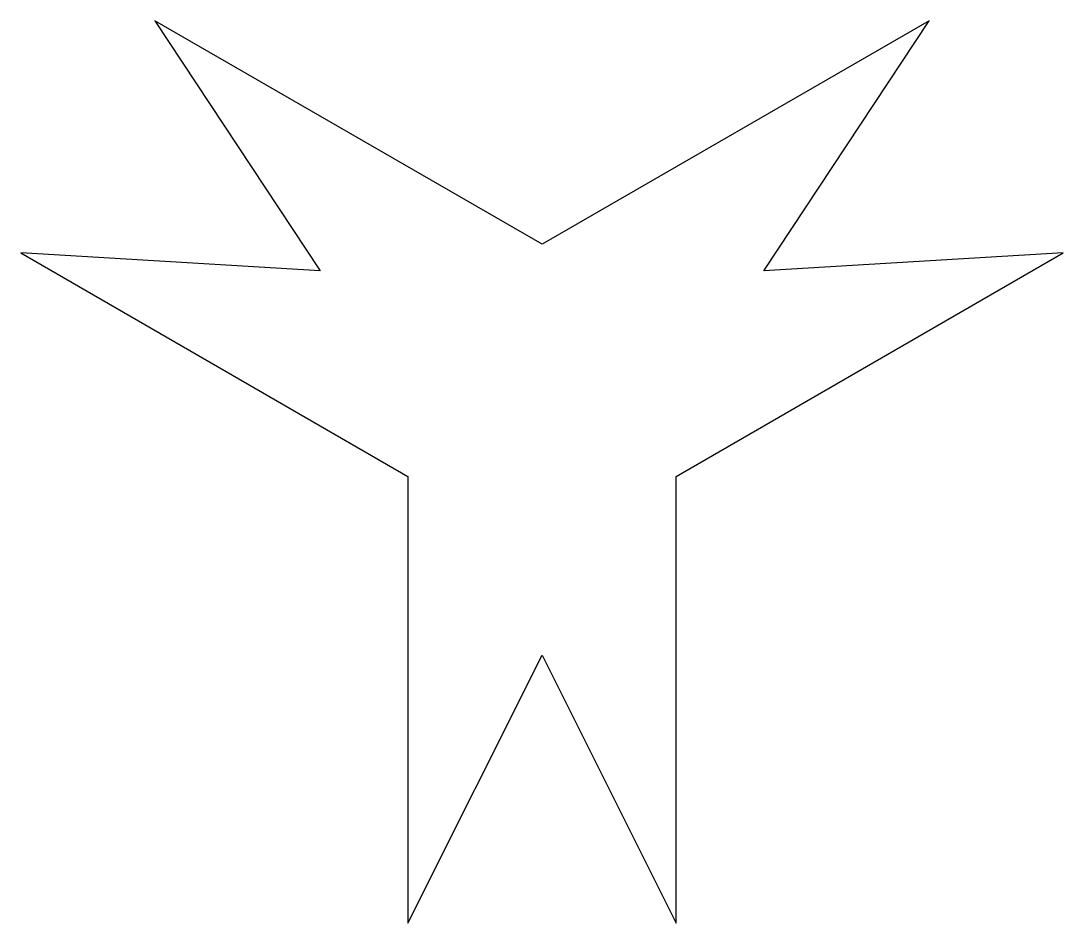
# Model space of a CAD drawing. Header units: metres. Extents: x 212 to 445, y -100 to 102.
import ezdxf

# ---------------------------------------------------------------- set-up
doc = ezdxf.new("R2010")
doc.units = ezdxf.units.M

msp = doc.modelspace()

# ---------------------------------------------------------------- linework, layer by layer
at = {"layer": 'PARAMETRIX'}
for p, q in [((328.4, 51.9615), (241.7975, 101.9615)), ((241.7975, 101.9615), (278.759, 45.9808)), ((415.0025, 101.9615), (328.4, 51.9615)), ((378.041, 45.9808), (415.0025, 101.9615)), ((278.759, 45.9808), (211.7975, 50)), ((211.7975, 50), (298.4, 0)), ((358.4, 0), (445.0025, 50)), ((445.0025, 50), (378.041, 45.9808)), ((298.4, 0), (298.4, -100)), ((358.4, -100), (358.4, 0)), ((298.4, -100), (328.4, -40)), ((328.4, -40), (358.4, -100))]:
    msp.add_line(p, q, dxfattribs=at)

doc.saveas('drawing.dxf')
